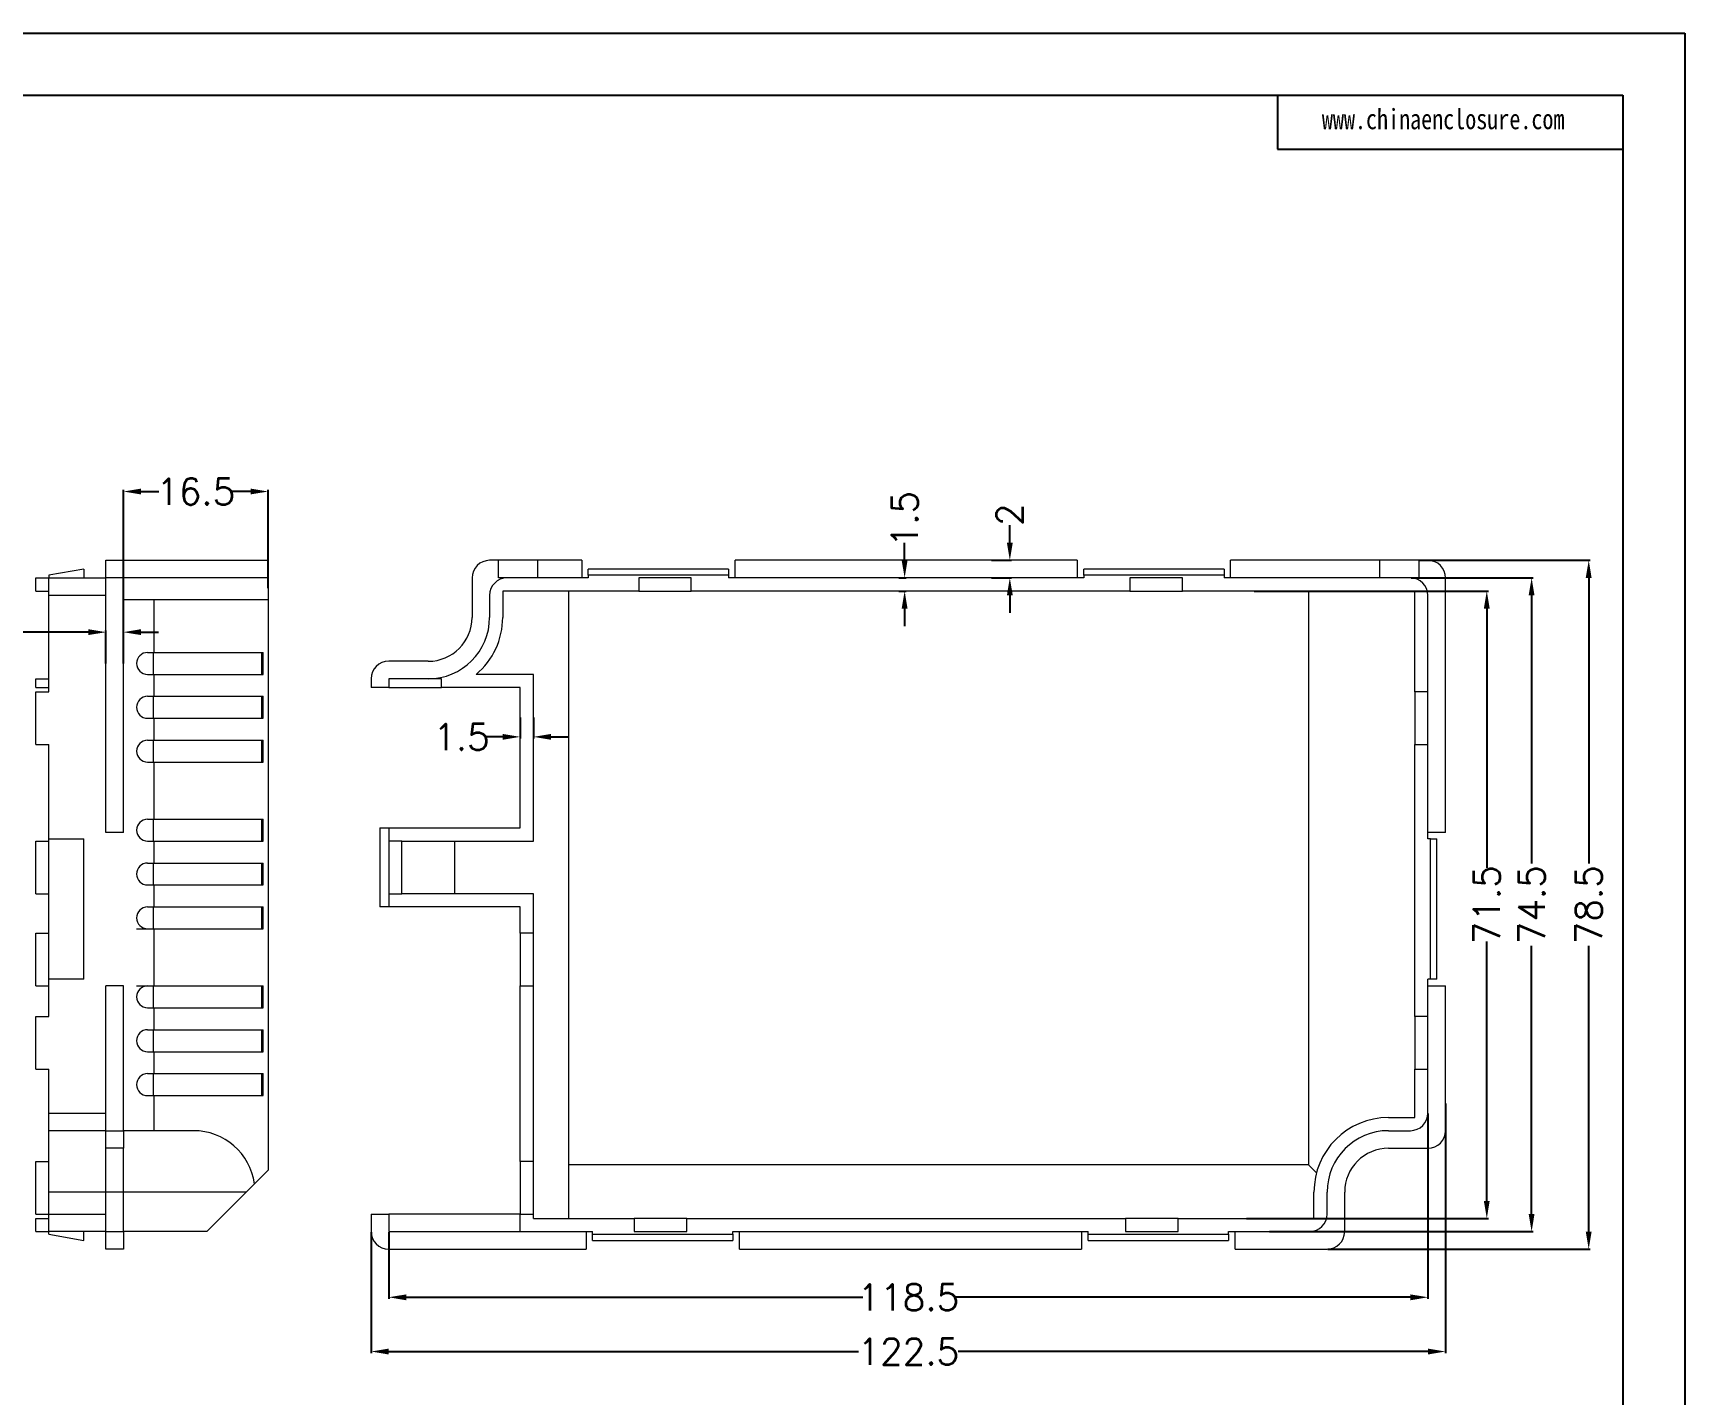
# Model space of a CAD drawing. Header units: inches. Extents: x -1221 to -291, y 2125 to 2422.
# Drawn here: x -479.7 to -291.3, y 2267.2 to 2422.4 of the extents above; entities that cross this region are included whole.
import ezdxf

# ---------------------------------------------------------------- set-up
doc = ezdxf.new("R2010")
doc.units = ezdxf.units.IN
doc.layers.add('文字', color=81, linetype='Continuous')
doc.styles.get("Standard").update_dxf_attribs({"font": 'txt', "bigfont": 'gbcbig.shx'})
doc.styles.add('宋体', font='', dxfattribs={"width": 0.8, "height": 3.5})
doc.styles.get('宋体').set_extended_font_data('SimSun')
doc.dimstyles.new('3', dxfattribs={"dimtxt": 3, "dimasz": 2, "dimexe": 0.18, "dimexo": 0.0625, "dimgap": 0.2, "dimtad": 0, "dimzin": 9, "dimdsep": 46, "dimtxsty": 'Standard', "dimcen": 1, "dimclrd": 3, "dimclre": 3, "dimadec": 0, "dimazin": 2, "dimtfac": 1, "dimtofl": 0, "dimtmove": 0, "dimatfit": 3, "dimfxl": 0, "dimtolj": 1, "dimtzin": 0, "dimarcsym": 0})

# ---------------------------------------------------------------- blocks, each defined once
blk = doc.blocks.new('*D195')
at = {"color": 3, "lineweight": -2, "transparency": 16777216}
for p, q in [((-424.13, 2344.45), (-424.13, 2342.06)), ((-422.63, 2344.45), (-422.63, 2342.06)), ((-426.13, 2342.24), (-428.13, 2342.24)), ((-420.63, 2342.24), (-418.63, 2342.24))]:
    blk.add_line(p, q, dxfattribs=at)
at = {"color": 3, "transparency": 16777216}
for points in [[(-426.13, 2342.57), (-426.13, 2341.91), (-424.13, 2342.24)], [(-420.63, 2342.57), (-420.63, 2341.91), (-422.63, 2342.24)]]:
    blk.add_solid(points, dxfattribs=at)
at = {"layer": 'Defpoints', "color": 0, "transparency": 16777216}
for p in [(-424.13, 2344.52), (-422.63, 2344.52), (-424.13, 2342.24)]:
    blk.add_point(p, dxfattribs=at)
at = {"color": 0, "transparency": 16777216, "insert": (-430.83, 2342.24), "char_height": 3, "attachment_point": 5}
blk.add_mtext('\\A1;1.5', dxfattribs=at)
blk = doc.blocks.new('*D196')
at = {"color": 3, "lineweight": -2, "transparency": 16777216}
for p, q in [((-380.3, 2362.36), (-380.3, 2364.36)), ((-380.95, 2360.36), (-380.12, 2360.36)), ((-380.95, 2358.86), (-380.12, 2358.86)), ((-380.3, 2356.86), (-380.3, 2354.86))]:
    blk.add_line(p, q, dxfattribs=at)
at = {"color": 3, "transparency": 16777216}
for points in [[(-380.64, 2362.36), (-379.97, 2362.36), (-380.3, 2360.36)], [(-380.64, 2356.86), (-379.97, 2356.86), (-380.3, 2358.86)]]:
    blk.add_solid(points, dxfattribs=at)
at = {"layer": 'Defpoints', "color": 0, "transparency": 16777216}
for p in [(-381.02, 2360.36), (-380.3, 2360.36), (-381.02, 2358.86)]:
    blk.add_point(p, dxfattribs=at)
at = {"color": 0, "transparency": 16777216, "insert": (-380.3, 2367.06), "char_height": 3, "attachment_point": 5, "rotation": 90}
blk.add_mtext('\\A1;1.5', dxfattribs=at)
blk = doc.blocks.new('*D197')
at = {"color": 3, "lineweight": -2, "transparency": 16777216}
for p, q in [((-368.31, 2364.36), (-368.31, 2366.36)), ((-370.39, 2362.36), (-368.13, 2362.36)), ((-370.39, 2360.36), (-368.13, 2360.36)), ((-368.31, 2358.36), (-368.31, 2356.36))]:
    blk.add_line(p, q, dxfattribs=at)
at = {"color": 3, "transparency": 16777216}
for points in [[(-368.64, 2364.36), (-367.97, 2364.36), (-368.31, 2362.36)], [(-368.64, 2358.36), (-367.97, 2358.36), (-368.31, 2360.36)]]:
    blk.add_solid(points, dxfattribs=at)
at = {"layer": 'Defpoints', "color": 0, "transparency": 16777216}
for p in [(-370.45, 2362.36), (-368.31, 2362.36), (-370.45, 2360.36)]:
    blk.add_point(p, dxfattribs=at)
at = {"color": 0, "transparency": 16777216, "insert": (-368.31, 2367.56), "char_height": 3, "attachment_point": 5, "rotation": 90}
blk.add_mtext('\\A1;2', dxfattribs=at)
blk = doc.blocks.new('*D198')
at = {"color": 3, "lineweight": -2, "transparency": 16777216}
for p, q in [((-340.44, 2358.86), (-313.74, 2358.86)), ((-313.92, 2356.86), (-313.92, 2327.31)), ((-313.92, 2289.36), (-313.92, 2318.91)), ((-341.31, 2287.36), (-313.74, 2287.36))]:
    blk.add_line(p, q, dxfattribs=at)
at = {"color": 3, "transparency": 16777216}
for points in [[(-314.26, 2356.86), (-313.59, 2356.86), (-313.92, 2358.86)], [(-314.26, 2289.36), (-313.59, 2289.36), (-313.92, 2287.36)]]:
    blk.add_solid(points, dxfattribs=at)
at = {"layer": 'Defpoints', "color": 0, "transparency": 16777216}
for p in [(-340.5, 2358.86), (-341.38, 2287.36), (-313.92, 2287.36)]:
    blk.add_point(p, dxfattribs=at)
at = {"color": 0, "transparency": 16777216, "insert": (-313.92, 2323.11), "char_height": 3, "attachment_point": 5, "rotation": 90}
blk.add_mtext('\\A1;71.5', dxfattribs=at)
blk = doc.blocks.new('*D199')
at = {"color": 3, "lineweight": -2, "transparency": 16777216}
for p, q in [((-322.56, 2360.36), (-308.63, 2360.36)), ((-308.81, 2358.36), (-308.81, 2327.81)), ((-308.81, 2287.86), (-308.81, 2318.41)), ((-338.69, 2285.86), (-308.63, 2285.86))]:
    blk.add_line(p, q, dxfattribs=at)
at = {"color": 3, "transparency": 16777216}
for points in [[(-309.15, 2358.36), (-308.48, 2358.36), (-308.81, 2360.36)], [(-309.15, 2287.86), (-308.48, 2287.86), (-308.81, 2285.86)]]:
    blk.add_solid(points, dxfattribs=at)
at = {"layer": 'Defpoints', "color": 0, "transparency": 16777216}
for p in [(-322.63, 2360.36), (-308.81, 2360.36), (-338.75, 2285.86)]:
    blk.add_point(p, dxfattribs=at)
at = {"color": 0, "transparency": 16777216, "insert": (-308.81, 2323.11), "char_height": 3, "attachment_point": 5, "rotation": 90}
blk.add_mtext('\\A1;74.5', dxfattribs=at)
blk = doc.blocks.new('*D200')
at = {"color": 3, "lineweight": -2, "transparency": 16777216}
for p, q in [((-321.56, 2362.36), (-302.12, 2362.36)), ((-302.3, 2360.36), (-302.3, 2327.81)), ((-302.3, 2285.86), (-302.3, 2318.41)), ((-332.06, 2283.86), (-302.12, 2283.86))]:
    blk.add_line(p, q, dxfattribs=at)
at = {"color": 3, "transparency": 16777216}
for points in [[(-302.64, 2360.36), (-301.97, 2360.36), (-302.3, 2362.36)], [(-302.64, 2285.86), (-301.97, 2285.86), (-302.3, 2283.86)]]:
    blk.add_solid(points, dxfattribs=at)
at = {"layer": 'Defpoints', "color": 0, "transparency": 16777216}
for p in [(-321.63, 2362.36), (-302.3, 2362.36), (-332.13, 2283.86)]:
    blk.add_point(p, dxfattribs=at)
at = {"color": 0, "transparency": 16777216, "insert": (-302.3, 2323.11), "char_height": 3, "attachment_point": 5, "rotation": 90}
blk.add_mtext('\\A1;78.5', dxfattribs=at)
blk = doc.blocks.new('*D201')
at = {"color": 3, "lineweight": -2, "transparency": 16777216}
for p, q in [((-318.63, 2300.44), (-318.63, 2272.01)), ((-441.13, 2285.8), (-441.13, 2272.01)), ((-439.13, 2272.19), (-385.58, 2272.19)), ((-320.63, 2272.19), (-374.18, 2272.19))]:
    blk.add_line(p, q, dxfattribs=at)
at = {"color": 3, "transparency": 16777216}
for points in [[(-439.13, 2272.52), (-439.13, 2271.85), (-441.13, 2272.19)], [(-320.63, 2272.52), (-320.63, 2271.85), (-318.63, 2272.19)]]:
    blk.add_solid(points, dxfattribs=at)
at = {"layer": 'Defpoints', "color": 0, "transparency": 16777216}
for p in [(-318.63, 2300.51), (-441.13, 2285.86), (-318.63, 2272.19)]:
    blk.add_point(p, dxfattribs=at)
at = {"color": 0, "transparency": 16777216, "insert": (-379.88, 2272.19), "char_height": 3, "attachment_point": 5}
blk.add_mtext('\\A1;122.5', dxfattribs=at)
blk = doc.blocks.new('*D202')
at = {"color": 3, "lineweight": -2, "transparency": 16777216}
for p, q in [((-320.63, 2299.3), (-320.63, 2278.19)), ((-439.13, 2285.8), (-439.13, 2278.19)), ((-437.13, 2278.37), (-385.08, 2278.37)), ((-322.63, 2278.37), (-374.68, 2278.37))]:
    blk.add_line(p, q, dxfattribs=at)
at = {"color": 3, "transparency": 16777216}
for points in [[(-437.13, 2278.7), (-437.13, 2278.03), (-439.13, 2278.37)], [(-322.63, 2278.7), (-322.63, 2278.03), (-320.63, 2278.37)]]:
    blk.add_solid(points, dxfattribs=at)
at = {"layer": 'Defpoints', "color": 0, "transparency": 16777216}
for p in [(-320.63, 2299.36), (-439.13, 2285.86), (-320.63, 2278.37)]:
    blk.add_point(p, dxfattribs=at)
at = {"color": 0, "transparency": 16777216, "insert": (-379.88, 2278.37), "char_height": 3, "attachment_point": 5}
blk.add_mtext('\\A1;118.5', dxfattribs=at)
blk = doc.blocks.new('*D203')
at = {"color": 3, "lineweight": -2, "transparency": 16777216}
for p, q in [((-469.38, 2354.23), (-469.38, 2370.38)), ((-467.38, 2370.2), (-465.33, 2370.2)), ((-454.88, 2370.2), (-456.93, 2370.2)), ((-452.88, 2359.17), (-452.88, 2370.38))]:
    blk.add_line(p, q, dxfattribs=at)
at = {"color": 3, "transparency": 16777216}
for points in [[(-467.38, 2370.53), (-467.38, 2369.87), (-469.38, 2370.2)], [(-454.88, 2370.53), (-454.88, 2369.87), (-452.88, 2370.2)]]:
    blk.add_solid(points, dxfattribs=at)
at = {"layer": 'Defpoints', "color": 0, "transparency": 16777216}
for p in [(-469.38, 2370.2), (-452.88, 2359.11), (-469.38, 2354.17)]:
    blk.add_point(p, dxfattribs=at)
at = {"color": 0, "transparency": 16777216, "insert": (-461.13, 2370.2), "char_height": 3, "attachment_point": 5}
blk.add_mtext('\\A1;16.5', dxfattribs=at)
blk = doc.blocks.new('*D204')
at = {"color": 3, "lineweight": -2, "transparency": 16777216}
for p, q in [((-473.38, 2354.17), (-482.47, 2354.17)), ((-471.38, 2350.59), (-471.38, 2354.35)), ((-469.38, 2350.59), (-469.38, 2354.35)), ((-467.38, 2354.17), (-465.38, 2354.17))]:
    blk.add_line(p, q, dxfattribs=at)
at = {"color": 3, "transparency": 16777216}
for points in [[(-473.38, 2354.51), (-473.38, 2353.84), (-471.38, 2354.17)], [(-467.38, 2354.51), (-467.38, 2353.84), (-469.38, 2354.17)]]:
    blk.add_solid(points, dxfattribs=at)
at = {"layer": 'Defpoints', "color": 0, "transparency": 16777216}
for p in [(-469.38, 2354.17), (-471.38, 2350.53), (-469.38, 2350.53)]:
    blk.add_point(p, dxfattribs=at)
at = {"color": 0, "transparency": 16777216, "insert": (-483.67, 2354.17), "char_height": 3, "attachment_point": 5}
blk.add_mtext('\\A1;2', dxfattribs=at)

msp = doc.modelspace()

# ---------------------------------------------------------------- linework, layer by layer
for p, q in [((-712.417, 2422.45), (-291.326, 2422.45)), ((-291.326, 2422.45), (-291.326, 2124.708)), ((-701.52, 2415.36), (-298.415, 2415.36)), ((-337.798, 2415.36), (-337.798, 2409.207)), ((-298.415, 2415.36), (-298.415, 2131.798)), ((-337.798, 2409.207), (-298.415, 2409.207))]:
    msp.add_line(p, q)
at = {"color": 7, "linetype": 'Continuous', "lineweight": 15}
for p, q in [((-471.377, 2362.358), (-452.877, 2362.358)), ((-471.377, 2360.358), (-471.377, 2362.358)), ((-452.877, 2362.358), (-452.877, 2360.358)), ((-426.627, 2362.358), (-427.627, 2362.358)), ((-426.627, 2360.358), (-426.627, 2362.358)), ((-422.127, 2362.358), (-426.627, 2362.358)), ((-422.127, 2360.358), (-422.127, 2362.358)), ((-417.127, 2362.358), (-422.127, 2362.358)), ((-417.127, 2362.358), (-417.127, 2360.358)), ((-360.627, 2362.358), (-399.627, 2362.358)), ((-399.627, 2360.358), (-399.627, 2362.358)), ((-360.627, 2362.358), (-360.627, 2360.358)), ((-343.127, 2360.358), (-343.127, 2362.358)), ((-326.127, 2362.358), (-343.127, 2362.358)), ((-326.127, 2360.358), (-326.127, 2362.358)), ((-321.627, 2362.358), (-326.127, 2362.358)), ((-320.627, 2362.358), (-321.627, 2362.358)), ((-321.627, 2360.358), (-321.627, 2362.358)), ((-479.377, 2358.858), (-479.377, 2360.358)), ((-479.377, 2360.358), (-477.877, 2360.358)), ((-473.877, 2361.358), (-477.877, 2360.658)), ((-477.877, 2360.658), (-477.877, 2360.358)), ((-477.877, 2358.358), (-477.877, 2360.358)), ((-477.877, 2360.358), (-471.377, 2360.358)), ((-473.877, 2361.358), (-473.877, 2360.358)), ((-471.377, 2331.358), (-471.377, 2360.358)), ((-452.877, 2360.358), (-471.377, 2360.358)), ((-452.877, 2360.358), (-452.877, 2357.858)), ((-429.627, 2360.358), (-429.627, 2355.858)), ((-425.627, 2360.358), (-426.627, 2360.358)), ((-416.377, 2360.358), (-425.627, 2360.358)), ((-400.377, 2361.358), (-416.377, 2361.358)), ((-416.377, 2360.658), (-416.377, 2361.358)), ((-400.377, 2360.658), (-416.377, 2360.658)), ((-416.377, 2360.658), (-416.377, 2360.358)), ((-410.627, 2360.358), (-410.627, 2358.858)), ((-404.627, 2360.358), (-410.627, 2360.358)), ((-404.627, 2358.858), (-404.627, 2360.358)), ((-400.377, 2361.358), (-400.377, 2360.658)), ((-400.377, 2360.658), (-400.377, 2360.358)), ((-359.877, 2360.358), (-400.377, 2360.358)), ((-343.877, 2361.358), (-359.877, 2361.358)), ((-359.877, 2360.658), (-359.877, 2361.358)), ((-359.877, 2360.658), (-359.877, 2360.358)), ((-343.877, 2360.658), (-359.877, 2360.658)), ((-354.627, 2360.358), (-354.627, 2358.858)), ((-348.627, 2360.358), (-354.627, 2360.358)), ((-348.627, 2358.858), (-348.627, 2360.358)), ((-343.877, 2361.358), (-343.877, 2360.658)), ((-343.877, 2360.658), (-343.877, 2360.358)), ((-322.627, 2360.358), (-343.877, 2360.358)), ((-321.627, 2360.358), (-322.627, 2360.358)), ((-318.627, 2331.358), (-318.627, 2360.358)), ((-479.377, 2358.858), (-477.877, 2358.858)), ((-477.877, 2347.358), (-477.877, 2358.358)), ((-471.377, 2358.358), (-477.877, 2358.358)), ((-427.627, 2358.358), (-427.627, 2355.858)), ((-426.127, 2358.858), (-426.127, 2355.858)), ((-410.627, 2358.858), (-426.127, 2358.858)), ((-418.627, 2358.858), (-418.627, 2287.358)), ((-410.627, 2358.858), (-404.627, 2358.858)), ((-354.627, 2358.858), (-404.627, 2358.858)), ((-354.627, 2358.858), (-348.627, 2358.858)), ((-322.127, 2358.858), (-348.627, 2358.858)), ((-334.248, 2358.858), (-334.248, 2293.479)), ((-322.127, 2347.358), (-322.127, 2358.858)), ((-320.627, 2347.358), (-320.627, 2358.358)), ((-452.877, 2357.858), (-469.377, 2357.858)), ((-469.377, 2331.358), (-469.377, 2357.858)), ((-465.877, 2351.858), (-465.877, 2357.858)), ((-452.877, 2357.858), (-452.877, 2292.858)), ((-466.627, 2351.858), (-465.877, 2351.858)), ((-465.959, 2349.358), (-465.959, 2351.858)), ((-465.877, 2351.858), (-453.444, 2351.858)), ((-453.585, 2349.358), (-453.585, 2351.858)), ((-453.444, 2349.358), (-453.444, 2351.858)), ((-434.627, 2350.858), (-439.127, 2350.858)), ((-479.377, 2347.858), (-479.377, 2348.858)), ((-479.377, 2348.858), (-477.877, 2348.858)), ((-467.877, 2350.608), (-467.877, 2350.608)), ((-466.627, 2349.358), (-465.877, 2349.358)), ((-465.877, 2346.858), (-465.877, 2349.358)), ((-465.877, 2349.358), (-453.444, 2349.358)), ((-441.127, 2348.858), (-441.127, 2347.858)), ((-433.127, 2348.858), (-439.127, 2348.858)), ((-439.127, 2348.858), (-439.127, 2347.858)), ((-433.127, 2347.858), (-433.127, 2348.858)), ((-422.627, 2349.358), (-429.149, 2349.358)), ((-422.627, 2330.358), (-422.627, 2349.358)), ((-479.377, 2347.858), (-477.877, 2347.858)), ((-479.377, 2341.358), (-479.377, 2347.358)), ((-479.377, 2347.358), (-477.877, 2347.358)), ((-439.127, 2347.858), (-441.127, 2347.858)), ((-439.127, 2347.858), (-433.127, 2347.858)), ((-424.127, 2347.858), (-433.127, 2347.858)), ((-424.127, 2331.858), (-424.127, 2347.858)), ((-320.627, 2347.358), (-322.127, 2347.358)), ((-322.127, 2347.358), (-322.127, 2341.358)), ((-320.627, 2341.358), (-320.627, 2347.358)), ((-467.877, 2345.608), (-467.877, 2345.608)), ((-466.627, 2346.858), (-465.877, 2346.858)), ((-465.959, 2344.358), (-465.959, 2346.858)), ((-465.877, 2346.858), (-453.444, 2346.858)), ((-453.585, 2344.358), (-453.585, 2346.858)), ((-453.444, 2344.358), (-453.444, 2346.858)), ((-466.627, 2344.358), (-465.877, 2344.358)), ((-465.877, 2341.858), (-465.877, 2344.358)), ((-465.877, 2344.358), (-453.444, 2344.358)), ((-479.377, 2341.358), (-477.877, 2341.358)), ((-477.877, 2330.608), (-477.877, 2341.358)), ((-466.627, 2341.858), (-465.877, 2341.858)), ((-465.959, 2339.358), (-465.959, 2341.858)), ((-465.877, 2341.858), (-453.444, 2341.858)), ((-453.585, 2339.358), (-453.585, 2341.858)), ((-453.444, 2339.358), (-453.444, 2341.858)), ((-322.127, 2341.358), (-320.627, 2341.358)), ((-322.127, 2310.358), (-322.127, 2341.358)), ((-320.627, 2330.608), (-320.627, 2341.358)), ((-467.877, 2340.608), (-467.877, 2340.608)), ((-466.627, 2339.358), (-465.877, 2339.358)), ((-465.877, 2332.858), (-465.877, 2339.358)), ((-465.877, 2339.358), (-453.444, 2339.358)), ((-466.627, 2332.858), (-465.877, 2332.858)), ((-465.959, 2330.358), (-465.959, 2332.858)), ((-465.877, 2332.858), (-453.444, 2332.858)), ((-453.585, 2330.358), (-453.585, 2332.858)), ((-453.444, 2330.358), (-453.444, 2332.858)), ((-479.377, 2330.358), (-477.877, 2330.358)), ((-479.377, 2324.358), (-479.377, 2330.358)), ((-477.877, 2314.608), (-477.877, 2330.608)), ((-477.877, 2330.608), (-473.877, 2330.608)), ((-473.877, 2314.608), (-473.877, 2330.608)), ((-469.377, 2331.358), (-471.377, 2331.358)), ((-467.877, 2331.608), (-467.877, 2331.608)), ((-466.627, 2330.358), (-465.877, 2330.358)), ((-465.877, 2327.858), (-465.877, 2330.358)), ((-465.877, 2330.358), (-453.444, 2330.358)), ((-440.127, 2331.858), (-440.127, 2322.858)), ((-440.127, 2331.858), (-439.127, 2331.858)), ((-439.127, 2331.858), (-424.127, 2331.858)), ((-439.127, 2331.858), (-439.127, 2330.358)), ((-437.627, 2330.358), (-439.127, 2330.358)), ((-439.127, 2330.358), (-439.127, 2324.358)), ((-437.627, 2324.358), (-437.627, 2330.358)), ((-437.627, 2330.358), (-422.627, 2330.358)), ((-431.627, 2330.358), (-431.627, 2324.358)), ((-318.627, 2331.358), (-320.627, 2331.358)), ((-320.327, 2330.608), (-320.627, 2330.608)), ((-320.327, 2314.608), (-320.327, 2330.608)), ((-320.327, 2330.608), (-319.627, 2330.608)), ((-319.627, 2314.608), (-319.627, 2330.608)), ((-467.877, 2326.608), (-467.877, 2326.608)), ((-466.627, 2327.858), (-465.877, 2327.858)), ((-465.959, 2325.358), (-465.959, 2327.858)), ((-465.877, 2327.858), (-453.444, 2327.858)), ((-453.585, 2325.358), (-453.585, 2327.858)), ((-453.444, 2325.358), (-453.444, 2327.858)), ((-479.377, 2324.358), (-477.877, 2324.358)), ((-466.627, 2325.358), (-465.877, 2325.358)), ((-465.877, 2322.858), (-465.877, 2325.358)), ((-465.877, 2325.358), (-453.444, 2325.358)), ((-439.127, 2324.358), (-437.627, 2324.358)), ((-439.127, 2324.358), (-439.127, 2322.858)), ((-422.627, 2324.358), (-437.627, 2324.358)), ((-422.627, 2319.858), (-422.627, 2324.358)), ((-466.627, 2322.858), (-465.877, 2322.858)), ((-465.959, 2320.358), (-465.959, 2322.858)), ((-465.877, 2322.858), (-453.444, 2322.858)), ((-453.585, 2320.358), (-453.585, 2322.858)), ((-453.444, 2320.358), (-453.444, 2322.858)), ((-439.127, 2322.858), (-440.127, 2322.858)), ((-424.127, 2322.858), (-439.127, 2322.858)), ((-424.127, 2319.858), (-424.127, 2322.858)), ((-467.877, 2321.608), (-467.877, 2321.608)), ((-479.377, 2313.858), (-479.377, 2319.858)), ((-479.377, 2319.858), (-477.877, 2319.858)), ((-467.877, 2320.358), (-465.877, 2320.358)), ((-466.627, 2320.358), (-453.444, 2320.358)), ((-465.877, 2313.858), (-465.877, 2320.358)), ((-422.627, 2319.858), (-424.127, 2319.858)), ((-424.127, 2319.858), (-424.127, 2313.858)), ((-422.627, 2313.858), (-422.627, 2319.858)), ((-479.377, 2313.858), (-477.877, 2313.858)), ((-473.877, 2314.608), (-477.877, 2314.608)), ((-477.877, 2310.358), (-477.877, 2314.608)), ((-469.377, 2313.858), (-471.377, 2313.858)), ((-471.377, 2297.358), (-471.377, 2313.858)), ((-469.377, 2297.358), (-469.377, 2313.858)), ((-467.877, 2313.858), (-465.877, 2313.858)), ((-466.627, 2313.858), (-453.444, 2313.858)), ((-465.959, 2311.358), (-465.959, 2313.858)), ((-453.585, 2311.358), (-453.585, 2313.858)), ((-453.444, 2311.358), (-453.444, 2313.858)), ((-424.127, 2313.858), (-422.627, 2313.858)), ((-424.127, 2293.858), (-424.127, 2313.858)), ((-422.627, 2293.858), (-422.627, 2313.858)), ((-320.327, 2314.608), (-320.627, 2314.608)), ((-320.627, 2310.358), (-320.627, 2314.608)), ((-320.627, 2313.858), (-318.627, 2313.858)), ((-319.627, 2314.608), (-320.327, 2314.608)), ((-318.627, 2297.358), (-318.627, 2313.858)), ((-467.877, 2312.608), (-467.877, 2312.608)), ((-466.627, 2311.358), (-465.877, 2311.358)), ((-465.877, 2308.858), (-465.877, 2311.358)), ((-465.877, 2311.358), (-453.444, 2311.358)), ((-479.377, 2304.358), (-479.377, 2310.358)), ((-479.377, 2310.358), (-477.877, 2310.358)), ((-320.627, 2310.358), (-322.127, 2310.358)), ((-322.127, 2310.358), (-322.127, 2304.358)), ((-320.627, 2304.358), (-320.627, 2310.358)), ((-467.877, 2307.608), (-467.877, 2307.608)), ((-466.627, 2308.858), (-465.877, 2308.858)), ((-465.959, 2306.358), (-465.959, 2308.858)), ((-465.877, 2308.858), (-453.444, 2308.858)), ((-453.585, 2306.358), (-453.585, 2308.858)), ((-453.444, 2306.358), (-453.444, 2308.858)), ((-466.627, 2306.358), (-465.877, 2306.358)), ((-465.877, 2303.858), (-465.877, 2306.358)), ((-465.877, 2306.358), (-453.444, 2306.358)), ((-479.377, 2304.358), (-477.877, 2304.358)), ((-477.877, 2299.358), (-477.877, 2304.358)), ((-466.627, 2303.858), (-465.877, 2303.858)), ((-465.959, 2301.358), (-465.959, 2303.858)), ((-465.877, 2303.858), (-453.444, 2303.858)), ((-453.585, 2301.358), (-453.585, 2303.858)), ((-453.444, 2301.358), (-453.444, 2303.858)), ((-322.127, 2304.358), (-320.627, 2304.358)), ((-322.127, 2298.858), (-322.127, 2304.358)), ((-320.627, 2299.358), (-320.627, 2304.358)), ((-467.877, 2302.608), (-467.877, 2302.608)), ((-466.627, 2301.358), (-465.877, 2301.358)), ((-465.877, 2297.358), (-465.877, 2301.358)), ((-465.877, 2301.358), (-453.444, 2301.358)), ((-477.877, 2299.358), (-471.377, 2299.358)), ((-477.877, 2297.358), (-477.877, 2299.358)), ((-325.127, 2298.858), (-322.127, 2298.858)), ((-471.377, 2297.358), (-477.877, 2297.358)), ((-477.877, 2290.358), (-477.877, 2297.358)), ((-471.377, 2297.358), (-469.377, 2297.358)), ((-471.377, 2295.358), (-471.377, 2297.358)), ((-469.377, 2297.358), (-469.377, 2295.358)), ((-465.877, 2297.358), (-469.377, 2297.358)), ((-461.377, 2297.358), (-465.877, 2297.358)), ((-325.127, 2297.358), (-322.627, 2297.358)), ((-469.377, 2295.358), (-471.377, 2295.358)), ((-471.377, 2290.358), (-471.377, 2295.358)), ((-469.377, 2290.358), (-469.377, 2295.358)), ((-325.127, 2295.358), (-320.627, 2295.358)), ((-479.377, 2287.858), (-479.377, 2293.858)), ((-479.377, 2293.858), (-477.877, 2293.858)), ((-452.877, 2292.858), (-454.44, 2291.295)), ((-422.627, 2293.858), (-424.127, 2293.858)), ((-424.127, 2293.858), (-424.127, 2287.858)), ((-422.627, 2287.858), (-422.627, 2293.858)), ((-334.248, 2293.479), (-418.627, 2293.479)), ((-334.248, 2293.479), (-333.335, 2292.566)), ((-471.377, 2290.358), (-477.877, 2290.358)), ((-477.877, 2287.858), (-477.877, 2290.358)), ((-469.377, 2290.358), (-471.377, 2290.358)), ((-471.377, 2285.858), (-471.377, 2290.358)), ((-455.377, 2290.358), (-469.377, 2290.358)), ((-469.377, 2285.858), (-469.377, 2290.358)), ((-459.877, 2285.858), (-455.377, 2290.358)), ((-333.627, 2287.358), (-333.627, 2290.358)), ((-332.127, 2287.858), (-332.127, 2290.358)), ((-330.127, 2285.858), (-330.127, 2290.358)), ((-479.377, 2287.858), (-477.877, 2287.858)), ((-479.377, 2285.858), (-479.377, 2287.358)), ((-479.377, 2287.358), (-477.877, 2287.358)), ((-477.877, 2287.858), (-471.377, 2287.858)), ((-477.877, 2285.858), (-477.877, 2287.858)), ((-441.127, 2287.858), (-441.127, 2285.858)), ((-441.127, 2287.858), (-439.127, 2287.858)), ((-424.127, 2287.858), (-439.127, 2287.858)), ((-439.127, 2287.858), (-439.127, 2285.858)), ((-424.127, 2287.858), (-422.627, 2287.858)), ((-424.127, 2285.858), (-424.127, 2287.858)), ((-422.627, 2287.358), (-422.627, 2287.858)), ((-422.627, 2287.358), (-411.127, 2287.358)), ((-405.127, 2287.358), (-411.127, 2287.358)), ((-411.127, 2287.358), (-411.127, 2285.858)), ((-405.127, 2285.858), (-405.127, 2287.358)), ((-405.127, 2287.358), (-355.127, 2287.358)), ((-349.127, 2287.358), (-355.127, 2287.358)), ((-355.127, 2287.358), (-355.127, 2285.858)), ((-349.127, 2285.858), (-349.127, 2287.358)), ((-349.127, 2287.358), (-333.627, 2287.358)), ((-479.377, 2285.858), (-477.877, 2285.858)), ((-471.377, 2285.858), (-477.877, 2285.858)), ((-477.877, 2285.558), (-477.877, 2285.858)), ((-477.877, 2285.558), (-473.877, 2284.858)), ((-473.877, 2284.858), (-473.877, 2285.858)), ((-471.377, 2285.858), (-469.377, 2285.858)), ((-471.377, 2283.858), (-471.377, 2285.858)), ((-469.377, 2285.858), (-469.377, 2283.858)), ((-459.877, 2285.858), (-469.377, 2285.858)), ((-439.127, 2285.858), (-424.127, 2285.858)), ((-424.127, 2285.858), (-415.877, 2285.858)), ((-416.627, 2285.858), (-416.627, 2283.858)), ((-415.877, 2285.558), (-415.877, 2285.858)), ((-415.877, 2284.858), (-415.877, 2285.558)), ((-415.877, 2285.558), (-399.877, 2285.558)), ((-415.877, 2284.858), (-399.877, 2284.858)), ((-411.127, 2285.858), (-405.127, 2285.858)), ((-399.877, 2285.858), (-359.377, 2285.858)), ((-399.877, 2285.558), (-399.877, 2285.858)), ((-399.877, 2285.558), (-399.877, 2284.858)), ((-399.127, 2283.858), (-399.127, 2285.858)), ((-360.127, 2285.858), (-360.127, 2283.858)), ((-359.377, 2285.558), (-359.377, 2285.858)), ((-359.377, 2285.558), (-343.377, 2285.558)), ((-359.377, 2284.858), (-359.377, 2285.558)), ((-359.377, 2284.858), (-343.377, 2284.858)), ((-355.127, 2285.858), (-349.127, 2285.858)), ((-343.377, 2285.858), (-334.127, 2285.858)), ((-343.377, 2285.558), (-343.377, 2285.858)), ((-343.377, 2285.558), (-343.377, 2284.858)), ((-342.627, 2283.858), (-342.627, 2285.858)), ((-469.377, 2283.858), (-471.377, 2283.858)), ((-439.127, 2283.858), (-416.627, 2283.858)), ((-399.127, 2283.858), (-360.127, 2283.858)), ((-342.627, 2283.858), (-332.127, 2283.858))]:
    msp.add_line(p, q, dxfattribs=at)
at = {"color": 7, "linetype": 'Continuous', "lineweight": 15, "flags": 128}
msp.add_lwpolyline([(-455.377, 2290.358), (-455.063, 2290.671), (-454.751, 2290.983), (-454.44, 2291.295)], dxfattribs=at)
at = {"color": 7, "linetype": 'Continuous', "lineweight": 15}
for centre, radius, start, end in [((-427.627, 2360.358), 2, 90, 180), ((-320.627, 2360.358), 2, 0, 90), ((-425.627, 2358.358), 2, 90, 180), ((-322.627, 2358.358), 2, 0, 90), ((-434.627, 2355.858), 7, 270, 0), ((-434.627, 2355.858), 5, 270, 0), ((-434.627, 2355.858), 8.5, 310.11917, 0), ((-466.627, 2350.608), 1.25, 90, 180), ((-439.127, 2348.858), 2, 90, 180), ((-466.627, 2350.608), 1.25, 180, 270), ((-466.627, 2345.608), 1.25, 90, 180), ((-466.627, 2345.608), 1.25, 180, 270), ((-466.627, 2340.608), 1.25, 90, 180), ((-466.627, 2340.608), 1.25, 180, 270), ((-466.627, 2331.608), 1.25, 90, 180), ((-466.627, 2331.608), 1.25, 180, 270), ((-466.627, 2326.608), 1.25, 90, 180), ((-466.627, 2326.608), 1.25, 180, 270), ((-466.627, 2321.608), 1.25, 90, 180), ((-466.627, 2321.608), 1.25, 180, 270), ((-466.627, 2312.608), 1.25, 90, 180), ((-466.627, 2312.608), 1.25, 180, 270), ((-466.627, 2307.608), 1.25, 90, 180), ((-466.627, 2307.608), 1.25, 180, 270), ((-466.627, 2302.608), 1.25, 90, 180), ((-466.627, 2302.608), 1.25, 180, 270), ((-325.127, 2290.358), 8.5, 90, 180), ((-322.627, 2299.358), 2, 270, 0), ((-461.377, 2290.358), 7, 7.69257, 90), ((-325.127, 2290.358), 7, 90, 180), ((-320.627, 2297.358), 2, 270, 0), ((-325.127, 2290.358), 5, 90, 180), ((-334.127, 2287.858), 2, 270, 0), ((-439.127, 2285.858), 2, 180, 270), ((-332.127, 2285.858), 2, 270, 0)]:
    msp.add_arc(centre, radius, start, end, dxfattribs=at)

# ---------------------------------------------------------------- texts
at = {"layer": '文字', "color": 0, "insert": (-332.725, 2413.802), "char_height": 2.31051, "width": 40.59349, "attachment_point": 1, "style": '宋体'}
msp.add_mtext('www.chinaenclosure.com', dxfattribs=at)

# ---------------------------------------------------------------- dimensions: what is measured, and where the dimension line sits
for base, p1, p2, picture, middle in [((-469.377, 2370.198), (-452.877, 2359.108), (-469.377, 2354.172), '*D203', (-461.127, 2370.198)), ((-424.127, 2342.241), (-422.627, 2344.516), (-424.127, 2344.516), '*D195', (-430.827, 2342.241)), ((-318.627, 2272.186), (-441.127, 2285.858), (-318.627, 2300.505), '*D201', (-379.877, 2272.186)), ((-320.627, 2278.367), (-439.127, 2285.858), (-320.627, 2299.358), '*D202', (-379.877, 2278.367))]:
    dim = msp.add_linear_dim(base=base, p1=p1, p2=p2, dimstyle='3')
    dim.commit()
    dim.dimension.update_dxf_attribs({"geometry": picture, "text_midpoint": middle})
for base, p1, p2, picture, middle in [((-380.302, 2360.358), (-381.017, 2358.858), (-381.017, 2360.358), '*D196', (-380.302, 2367.058)), ((-368.305, 2362.358), (-370.45, 2360.358), (-370.45, 2362.358), '*D197', (-368.305, 2367.558)), ((-302.303, 2362.358), (-332.127, 2283.858), (-321.627, 2362.358), '*D200', (-302.303, 2323.108)), ((-308.814, 2360.358), (-338.752, 2285.858), (-322.627, 2360.358), '*D199', (-308.814, 2323.108))]:
    dim = msp.add_linear_dim(base=base, p1=p1, p2=p2, angle=90, dimstyle='3')
    dim.commit()
    dim.dimension.update_dxf_attribs({"geometry": picture, "text_midpoint": middle})
dim = msp.add_linear_dim(base=(-313.922, 2287.358), p1=(-340.505, 2358.858), p2=(-341.377, 2287.358), angle=90, dimstyle='3')
dim.commit()
dim.dimension.update_dxf_attribs({"geometry": '*D198', "text_midpoint": (-313.922, 2323.108), "dimtype": 160})
dim = msp.add_linear_dim(base=(-469.377, 2354.172), p1=(-471.377, 2350.525), p2=(-469.377, 2350.525), dimstyle='3')
dim.commit()
dim.dimension.update_dxf_attribs({"geometry": '*D204', "text_midpoint": (-483.667, 2354.172), "dimtype": 160})

doc.saveas('drawing.dxf')
